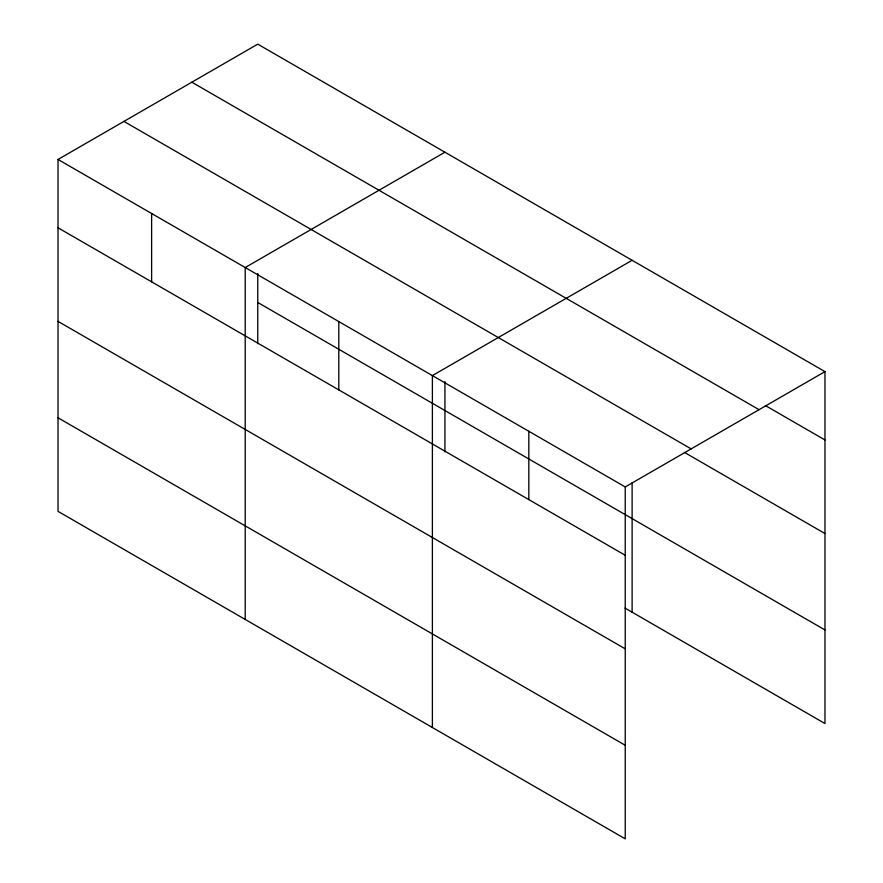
<?xml version="1.0" encoding="UTF-8"?>
<svg xmlns="http://www.w3.org/2000/svg" width="883" height="883" viewBox="0 0 883 883"><rect width="100%" height="100%" fill="white"/><g stroke="black" fill="none" stroke-linecap="round" stroke-linejoin="round"><path stroke-width="1.32" d="M625.241 648.85L625.241 486.941L58.024 159.459L58.024 511.367L625.241 838.85L625.241 648.85L58.024 321.379M625.009 608.089L824.976 723.541L824.976 371.633L257.759 44.15L58.024 159.459M444.933 152.218L245.209 267.527L245.209 619.436M632.118 260.286L432.394 375.595L432.394 727.504M625.241 486.941L824.976 371.633M765.451 405.595L824.976 439.966M191.843 82.207L759.06 409.679M123.94 121.412L691.157 448.895M684.502 452.438L824.976 533.542M257.759 302.472L824.976 629.954M58.024 227.792L625.241 555.275M58.024 417.791L625.241 745.274M632.118 482.802L632.118 612.195M528.818 431.268L528.818 499.601M444.933 381.622L444.933 451.831M338.796 321.567L338.796 389.9M257.759 273.553L257.759 343.763M151.622 213.498L151.622 281.832"/></g></svg>
